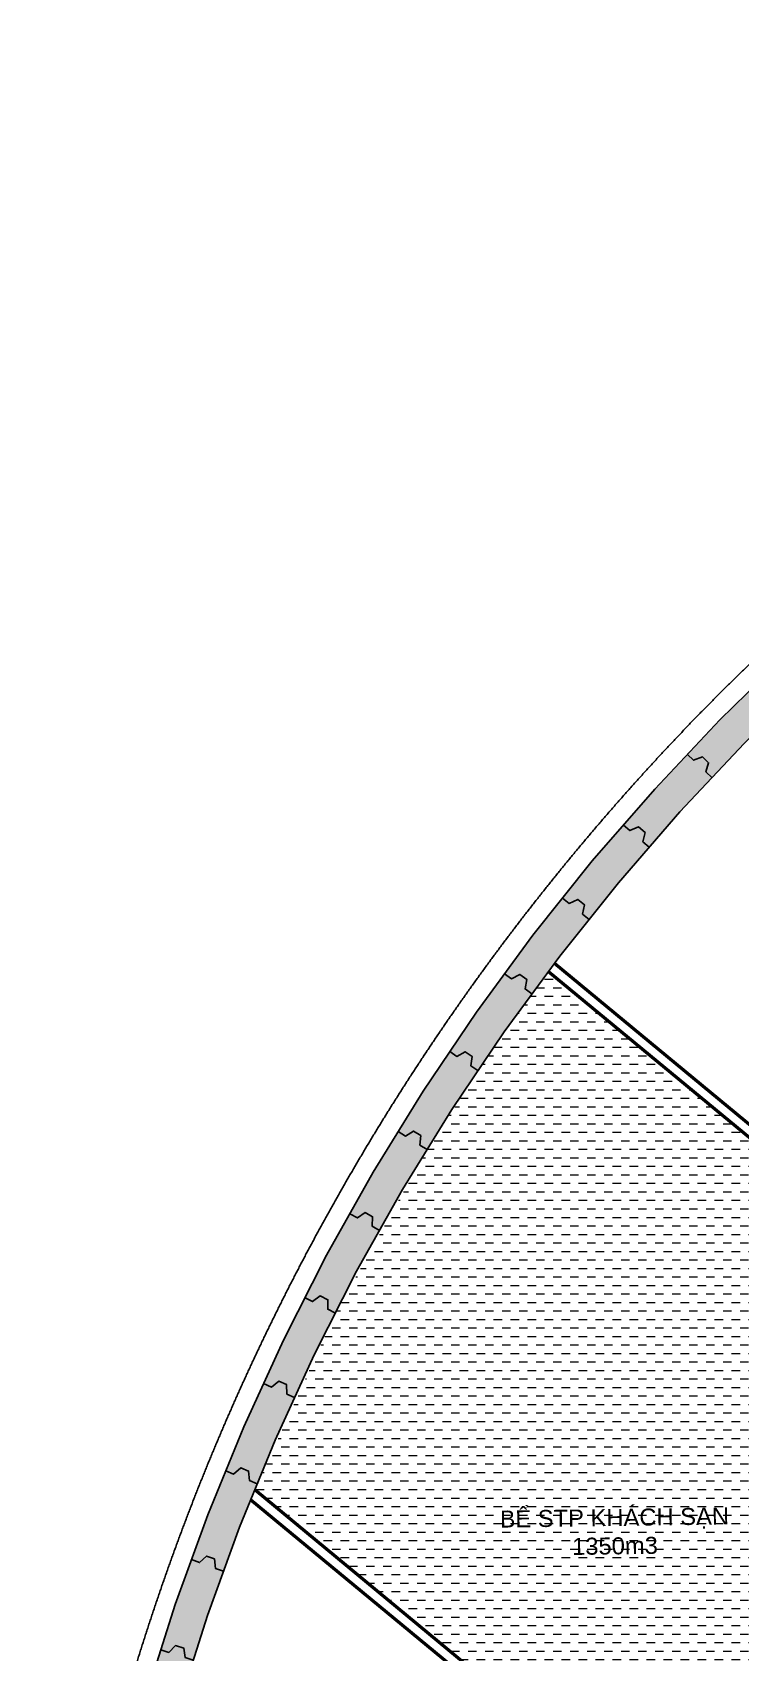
# Model space of a CAD drawing. Header units: millimetres. Extents: x -1534340 to 1713810, y -1348191 to 1114081.
# Drawn here: x 942979 to 963811, y 85032 to 132657 of the extents above; entities that cross this region are included whole.
import ezdxf

# ---------------------------------------------------------------- set-up
doc = ezdxf.new("R2010")
doc.units = ezdxf.units.MM
doc.header["$LTSCALE"] = 100
doc.linetypes.add('Xref_ST_MBDV Cot vach 30.7.2022$0$DASHDOT', pattern=[1, 0.5, -0.25, 0, -0.25])
for name, color, linetype in [('ccu12-Manh', 8, 'Continuous'), ('KT-Kich thuoc', 9, 'Continuous'), ('Xref_ST_MBDV Cot vach 30.7.2022$0$Xref_ST_MBDV Cot vach 30.7.2022|Xref_ST_MBDV Cot vach 30.7.2022|Xref_ST_MBDV Cot vach 30.7.2022|Xref_ST_MBDV Cot vach 30.7.2022|A-CORE-OTLN', 2, 'Continuous'), ('Xref_ST_MBDV Cot vach 30.7.2022$0$Xref_ST_MBDV Cot vach 30.7.2022|Xref_ST_MBDV Cot vach 30.7.2022|Xref_ST_MBDV Cot vach 30.7.2022|Xref_ST_MBDV Cot vach 30.7.2022|A-WALL-PATT', 251, 'Continuous'), ('Xref_ST_MBDV Cot vach 30.7.2022$0$Xref_ST_MBDV Cot vach 30.7.2022|Xref_ST_MBDV Cot vach 30.7.2022|Xref_ST_MBDV Cot vach 30.7.2022|Xref_ST_MBDV Cot vach 30.7.2022|ccu12-Thay', 7, 'Continuous'), ('Xref_ST_MBDV Cot vach 30.7.2022$0$Xref_ST_MBDV Cot vach 30.7.2022|Xref_ST_MBDV Cot vach 30.7.2022|Xref_ST_MBDV Cot vach 30.7.2022|Xref_ST_MBDV Cot vach 30.7.2022|Site_plot line', 1, 'Xref_ST_MBDV Cot vach 30.7.2022$0$DASHDOT')]:
    doc.layers.add(name, color=color, linetype=linetype)
for name, color, linetype, lineweight in [('KT-Chu viet', 255, 'Continuous', 20), ('KT-Net cot', 2, 'Continuous', 50), ('SPE-MEP-Plumbing', 90, 'Continuous', 0)]:
    doc.layers.add(name, color=color, linetype=linetype, lineweight=lineweight)
doc.styles.add('220126_HDN_HBA typical plan$0$211210_HDN_HBA_TYPICAL PLAN CORE OPT 1$0$HBA-Text', font='GOTHIC.TTF')

# ---------------------------------------------------------------- blocks, each defined once
blk = doc.blocks.new('Xref_ST_MBDV Cot vach 30.7.2022$0$Tuong Vay01-flat-1')
at = {"layer": 'Xref_ST_MBDV Cot vach 30.7.2022$0$Xref_ST_MBDV Cot vach 30.7.2022|Xref_ST_MBDV Cot vach 30.7.2022|Xref_ST_MBDV Cot vach 30.7.2022|Xref_ST_MBDV Cot vach 30.7.2022|A-WALL-PATT'}
h = blk.add_hatch(dxfattribs=at)
h.set_pattern_fill('ACET-2D-VATLIEU04', color=256, scale=50, pattern_type=2)
h.set_pattern_definition([(50, (-11139561.84, -1407213.45), (-225.902474, 189.5546825), [37.5, -412.5]), (355, (-11139561.84, -1407213.45), (32.127212, 367.215716), [30, -330]), (100.4514, (-11139531.95, -1407216.06), (-341.231527, -62.944187), [31.870095, -350.571056]), (46.1842, (-11139561.84, -1407113.45), (-319.180497, 306.252097), [56.25, -618.75]), (96.6356, (-11139517.37, -1407120.34), (-516.995922, -60.144022), [47.805144, -525.8565]), (351.1842, (-11139561.84, -1407113.45), (84.740774, 546.39543), [45, -495]), (21, (-11139511.84, -1407138.45), (-105.680822, 275.3079534), [37.5, -412.5]), (326, (-11139511.84, -1407138.45), (206.128805, 305.59852), [30, -330]), (71.4514, (-11139486.97, -1407155.22), (-328.963765, 110.380101), [31.870095, -350.571056]), (37.5, (-11139561.84, -1407213.45), (-78.1345294, 101.8269012), [0, -326, 0, -335, 0, -331.25]), (7.5, (-11139561.84, -1407213.45), (-23.2793464, 176.824191), [0, -191, 0, -318.5, 0, -126.25]), (327.5, (-11139673.34, -1407213.45), (71.9444175, 112.9301145), [0, -125, 0, -390, 0, -517.5000003]), (317.5, (-11139723.34, -1407213.45), (158.0205496, 172.449169), [0, -162.5, 0, -259, 0, -367.5]), (45, (-11139561.84, -1407213.45), (-150.260191, 150.260191), []), (45, (-11139561.84, -1407152.2), (-150.260191, 150.260191), [])])
h.paths.add_polyline_path([(-82665, -118500), (-81837, -121132), (-80903, -123728), (-79863, -126284), (-78720, -128795), (-77475, -131258), (-76131, -133667), (-74689, -136020), (-73153, -138312), (-71525, -140539), (-69807, -142699), (-68002, -144786), (-66114, -146798), (-64145, -148731), (-62100, -150582), (-59980, -152349), (-57790, -154027), (-55533, -155614), (-53213, -157109), (-50835, -158507), (-48401, -159807), (-45916, -161007), (-43385, -162104), (-40811, -163097), (-38198, -163985), (-35551, -164765), (-32875, -165436), (-30174, -165998), (-27451, -166448), (-24702, -166789), (-4397, -168938), (36420, -167648), (41836, -160719), (12445, -24368), (8473, -9249), (-4719, -5521), (-10557, -9947), (-34021, -27848), (-39777, -32009), (-41249, -35294), (-45787, -38574), (-49368, -38942), (-57644, -44924), (-59845, -46601), (-61969, -48362), (-64020, -50208), (-65993, -52137), (-67887, -54144), (-69696, -56226), (-71420, -58381), (-73054, -60604), (-74596, -62892), (-76043, -65242), (-77394, -67648), (-78645, -70107), (-79794, -72615), (-80841, -75168), (-81782, -77762), (-82617, -80392), (-83343, -83054), (-83961, -85743), (-84468, -88455), (-84865, -91186), (-85149, -93930), (-85321, -96684), (-85381, -99530), (-85329, -102201), (-85163, -104955), (-84886, -107701), (-84496, -110432), (-83996, -113146), (-83385, -115836)], flags=16)
h.paths.add_polyline_path([(-83625, -118781), (-82785, -121452), (-81837, -124086), (-80781, -126680), (-79621, -129228), (-78358, -131727), (-76994, -134172), (-75531, -136560), (-73973, -138886), (-72320, -141146), (-70577, -143337), (-68746, -145455), (-66829, -147497), (-64832, -149459), (-62755, -151337), (-60604, -153130), (-58382, -154833), (-56092, -156444), (-53738, -157960), (-51324, -159379), (-48854, -160699), (-46333, -161916), (-43764, -163030), (-41151, -164038), (-38500, -164938), (-35814, -165730), (-33098, -166411), (-30357, -166981), (-27595, -167438), (-24816, -167783), (-4434, -169940), (36920, -168633), (42913, -160966), (13418, -24135), (9295, -8442), (-4926, -4424), (-11163, -9151), (-34617, -27045), (-40580, -31355), (-42052, -34640), (-46156, -37607), (-49737, -37975), (-58240, -44121), (-60467, -45819), (-62623, -47605), (-64704, -49479), (-66707, -51435), (-68628, -53472), (-70465, -55586), (-72214, -57772), (-73872, -60029), (-75437, -62350), (-76905, -64734), (-78276, -67176), (-79545, -69672), (-80712, -72217), (-81774, -74808), (-82729, -77440), (-83576, -80109), (-84314, -82810), (-84940, -85539), (-85455, -88291), (-85857, -91062), (-86146, -93847), (-86321, -96642), (-86382, -99529), (-86328, -102241), (-86160, -105036), (-85879, -107821), (-85484, -110593), (-84976, -113347), (-84356, -116078)])
at = {"layer": 'Xref_ST_MBDV Cot vach 30.7.2022$0$Xref_ST_MBDV Cot vach 30.7.2022|Xref_ST_MBDV Cot vach 30.7.2022|Xref_ST_MBDV Cot vach 30.7.2022|Xref_ST_MBDV Cot vach 30.7.2022|A-CORE-OTLN', "color": 6}
for points in [[(-11163, -9151), (-34617, -27045), (-40580, -31355), (-42052, -34640), (-46156, -37607), (-49737, -37975), (-58240, -44121), (-60467, -45819), (-62623, -47605), (-64704, -49479), (-66707, -51435), (-68628, -53472), (-70465, -55586), (-72214, -57772), (-73872, -60029), (-75437, -62350), (-76905, -64734), (-78276, -67176), (-79545, -69672), (-80712, -72217), (-81774, -74808), (-82729, -77440), (-83576, -80109)], [(-10557, -9947), (-34021, -27848), (-39777, -32009), (-41249, -35294), (-45787, -38574), (-49368, -38942), (-57644, -44924), (-59845, -46601), (-61969, -48362), (-64020, -50208), (-65993, -52137), (-67887, -54144), (-69696, -56226), (-71420, -58381), (-73054, -60604), (-74596, -62892), (-76043, -65242), (-77394, -67648), (-78645, -70107), (-79794, -72615), (-80841, -75168), (-81782, -77762), (-82617, -80392)]]:
    blk.add_lwpolyline(points, dxfattribs=at)
at = {"layer": 'Xref_ST_MBDV Cot vach 30.7.2022$0$Xref_ST_MBDV Cot vach 30.7.2022|Xref_ST_MBDV Cot vach 30.7.2022|Xref_ST_MBDV Cot vach 30.7.2022|Xref_ST_MBDV Cot vach 30.7.2022|ccu12-Thay', "ltscale": 10}
for points in [[(-67667, -52454), (-67486, -52625), (-67223, -52529), (-67041, -52701), (-67122, -52969), (-66940, -53140)], [(-69546, -54529), (-69358, -54693), (-69099, -54586), (-68910, -54750), (-68980, -55021), (-68792, -55185)], [(-71339, -56679), (-71144, -56835), (-70890, -56718), (-70695, -56874), (-70753, -57148), (-70558, -57304)], [(-73043, -58900), (-72841, -59048), (-72592, -58921), (-72391, -59069), (-72438, -59345), (-72237, -59493)], [(-74654, -61190), (-74447, -61329), (-74203, -61192), (-73996, -61331), (-74032, -61609), (-73825, -61748)], [(-76171, -63542), (-75958, -63673), (-75721, -63526), (-75508, -63657), (-75532, -63936), (-75320, -64067)], [(-77591, -65955), (-77373, -66078), (-77141, -65921), (-76923, -66043), (-76936, -66322), (-76718, -66445)], [(-78910, -68424), (-78688, -68537), (-78463, -68371), (-78240, -68484), (-78242, -68764), (-78019, -68877)], [(-80129, -70944), (-79901, -71049), (-79683, -70873), (-79456, -70978), (-79447, -71257), (-79219, -71361)], [(-81243, -73513), (-81012, -73607), (-80801, -73423), (-80570, -73518), (-80549, -73797), (-80317, -73892)], [(-82251, -76124), (-82016, -76209), (-81814, -76017), (-81578, -76102), (-81546, -76380), (-81311, -76465)], [(-83153, -78774), (-82914, -78850), (-82719, -78649), (-82481, -78725), (-82437, -79001), (-82199, -79077)]]:
    blk.add_lwpolyline(points, dxfattribs=at)
at = {"layer": 'Xref_ST_MBDV Cot vach 30.7.2022$0$Xref_ST_MBDV Cot vach 30.7.2022|Xref_ST_MBDV Cot vach 30.7.2022|Xref_ST_MBDV Cot vach 30.7.2022|Xref_ST_MBDV Cot vach 30.7.2022|Site_plot line', "ltscale": 5000}
blk.add_arc((-17764, -99529), 69167, 126.14636, 263.7927, dxfattribs=at)
blk = doc.blocks.new('HKHJKHJKJH')
at = {"layer": 'SPE-MEP-Plumbing'}
h = blk.add_hatch(dxfattribs=at)
h.set_pattern_fill('DASH,_O', color=96, scale=2000, angle=15.7788)
h.set_pattern_definition([(15.77878, (-586677.67, -341577.23), (172.59873, 308.56066), [250, -250])])
h.paths.add_polyline_path([(-43029, -99394), (-36076, -83608), (-53051, -76130), (-53992, -78705), (-55060, -82134), (-56350, -87497), (-57220, -93143)])
at = {"layer": 'KT-Net cot'}
for p, q in [((-53051, -76130), (-36076, -83608)), ((-52946, -75849), (-35681, -83454)), ((-43029, -99394), (-57220, -93143)), ((-42876, -99789), (-57256, -93455))]:
    blk.add_line(p, q, dxfattribs=at)
at = {"layer": 'KT-Chu viet', "insert": (-46885, -90806), "char_height": 500, "width": 7666.07, "attachment_point": 2, "rotation": 16.5725, "style": '220126_HDN_HBA typical plan$0$211210_HDN_HBA_TYPICAL PLAN CORE OPT 1$0$HBA-Text'}
blk.add_mtext('B{\\fArial|b0|i0|c0|p34;Ể STP KHÁCH SẠN\\P1350m3}', dxfattribs=at)
blk = doc.blocks.new('123213')
blk.add_blockref('Xref_ST_MBDV Cot vach 30.7.2022$0$Tuong Vay01-flat-1', (1285020.6, 183923.2))
at = {"layer": 'KT-Kich thuoc', "rotation": 344.2212203921239}
blk.add_blockref('HKHJKHJKJH', (1285020.6, 183923.2), dxfattribs=at)

msp = doc.modelspace()

# ---------------------------------------------------------------- block references
at = {"layer": 'ccu12-Manh'}
msp.add_blockref('123213', (-255109.6, -20035.9), dxfattribs=at)

doc.saveas('drawing.dxf')
